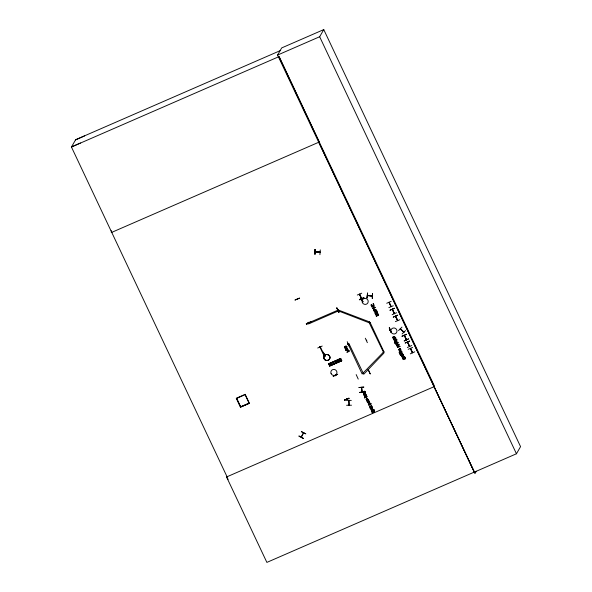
<?xml version="1.0" encoding="UTF-8"?>
<svg xmlns="http://www.w3.org/2000/svg" width="592" height="592" viewBox="0 0 592 592"><rect width="100%" height="100%" fill="white"/><g stroke="black" fill="none" stroke-linecap="round" stroke-linejoin="round"><path stroke-width="0.89" d="M395.375 341.961C396.1 340.052 397.632 342.472 395.745 342.472M395.404 341.762L395.493 342.324M400.222 352.24L401.25 351.485L401.435 352.41M371.14 304.917L371.554 304.517L371.458 304.932M399.252 352.366L399.252 352.765M400.214 353.861L400.096 354.549M375.498 313.827L375.728 313.212M377.422 313.338L377.015 312.746M346.579 405.268L351.507 405.217M405.113 358.323C404.388 357.198 404.921 356.761 405.431 358.167A0.836 0.807 29.9 0 1 405.342 358.626M347.378 351.174L347.704 350.19M362.112 392.111L361.564 387.279M371.909 411.447L371.983 412.054M402.789 358.552L403.019 357.908M392.385 309.135L394.42 313.679L394.339 313.153M395.678 316.224L397.75 320.376M406.46 339.749L404.403 335.375L406.526 339.712M409.605 346.416L407.518 342.043L409.671 346.379M410.737 348.806L410.33 348.407L412.365 352.825L410.515 348.34L412.646 352.566M399.578 352.321L399.874 353.217M400.392 354.194L400.651 354.83M396.374 343.915L396.359 344.337M376.357 315.292L376.734 316.084M400.799 354.157L400.384 354.164M315.27 249.395L314.944 254.279L315.011 249.424M314.966 254.22L314.996 249.424M315.617 251.667L315.129 251.992L315.277 251.637M315.699 251.755L320.028 252.236M320.08 252.303L319.539 252.148M320.265 249.905L319.909 254.678M361.749 299.804L361.179 299.863L361.69 299.559M366.707 340.104L366.396 340.237M400.177 328.974L400.466 329.27M403.922 332.156L400.303 328.804L403.744 332.378M346.409 347.667L345.069 348.562L346.357 347.963M364.554 392.503L364.79 392.052L365.316 393.295L363.547 394.065L364.687 392.614M373.67 310.622L373.981 309.786M369.815 402.856L370.148 403.411L368.35 404.24C368.801 404.44 369.822 401.739 369.763 403.085M376.949 311.762L376.808 310.992M377.023 311.592L376.889 311.089M366.692 396.462L366.67 395.915M366.744 396.24L366.981 396.832L364.568 397.891L365.012 397.04M367.077 297.902L367.521 293.084M367.114 297.917L367.588 293.04L367.114 297.857M361.631 387.375L361.927 392.03M372.501 293.61L372.294 298.516L372.472 293.669M401.842 352.284L401.872 351.907A0.881 0.851 29.9 0 0 401.494 351.374L399.622 351.892M402.686 354.075L402.715 353.698A0.881 0.851 29.9 0 0 402.331 353.165L400.466 353.676M372.975 409.753L372.953 409.235M396.1 339.793L396.004 340.193L396.929 339.741M370.792 403.811L370.607 403.337L370.688 404.055M346.623 347.704L346.564 347.104L346.357 347.593M365.012 392.681L364.909 393.11M402.804 355.614L402.752 356.399M364.472 391.948L359.536 392.437L364.45 392.067M364.443 392.045L359.536 392.437M401.583 352.048L401.346 352.499M365.708 394.642C365.486 396.078 363.296 394.923 364.753 394.235M372.22 411.462L372.523 412.298M403.145 358.338L403.441 359.181M367.639 402.101L367.898 401.65M364.761 396.559L364.879 396.181M365.123 396.381L366.108 395.87L366.485 396.381M401.583 355.925L401.339 355.378L402.982 354.786M368.513 399.977L368.742 400.555L368.631 400.199M372.76 409.686L371.495 410.915L373.996 409.782L371.495 410.915M395.301 339.556L395.752 340.304L395.73 339.593M394.834 337.492L394.797 336.885M400.769 350.242L400.592 350.671M348.977 405.128L348.799 400.769M348.954 405.076L349.095 404.81M401.065 353.883L402.094 353.269L402.382 353.787M401.827 355.814L401.887 356.095M377.659 313.568L377.489 312.509L376.401 312.539M375.15 313.575L375.432 313.027M395.116 341.954L394.812 341.969M399.963 352.233L399.659 352.247M400.037 352.011L399.977 352.521M373.959 409.842L373.004 409.694M346.838 347.793L346.66 347.645M398.623 349.746L400.392 348.977L400.074 348.533M374.928 310.193L374.285 310.674M324.801 354.282L324.401 354.438L324.786 354.327M347.852 344.144L348.251 343.974M361.631 299.67L361.268 299.796M361.808 299.7L361.224 299.789M366.781 340.407L366.441 340.563M371.058 404.077L371.051 403.507M301.454 437L303.592 432.937M400.421 354.105L400.51 354.756M396.943 342.161L397.025 341.636A0.881 0.851 29.9 0 0 396.64 341.103L394.975 341.517M373.611 310.245L373.848 309.875M375.165 310.326L374.921 310.704M393.125 337.418L393.192 337.714M308.203 322.973L308.558 323.92L338.298 310.978L338.683 310.038M349.088 343.908L363.725 374.285L383.912 353.084L369.223 322.803L369.6 321.833M394.605 337.277L394.546 337.003M394.871 337.433L394.361 337.884L393.784 337.455M365.16 396.322L365.086 396.707M367.728 401.835L367.758 402.427M323.794 355.207L324.016 355.681M402.826 358.227L403.13 357.812M405.143 358.264L404.765 358.619M391.016 306.626L388.877 302.327M391.194 306.486L389.122 302.334M391.12 306.641L389.077 302.312M397.521 320.479L395.434 316.217L397.336 320.094M397.676 320.531L397.38 320.109M406.534 339.601L406.282 339.882L404.277 335.338M406.304 339.697L406.119 339.32M409.679 346.268L409.398 346.527L409.412 345.994M412.572 352.714L412.395 352.218M308.676 322.64L308.425 322.921L308.425 322.292M308.587 322.81L308.462 322.307M359.411 294.18L361.423 298.612L361.697 298.353M361.623 298.509L359.721 294.083M346.831 398.86L346.364 398.69M403.219 358.182L403.108 358.597M303.4 438.324L299.034 435.956M303.496 432.745L301.232 436.933M298.923 436.163L303.296 438.517M376.061 315.099L376.564 314.581M277.581 55.063L281.681 47.922L323.765 29.6L520.56 446.634L516.453 453.775L474.377 472.098L277.581 55.063L319.658 36.741L323.765 29.6M315.21 251.852L320.094 252.133M319.991 252.074L315.129 251.755L315.662 251.837M236.637 398.401L240.596 406.8L236.637 398.401L245.095 394.672L249.025 403.13L240.596 406.8M295.068 300.055L299.574 298.079L295.097 299.981M297.68 299.345L297.251 299.175M245.192 394.383L249.387 403.27L240.463 407.155L236.267 398.261L245.229 394.316M240.463 407.155L249.387 403.27M306.456 324.187L310.933 322.277L306.456 324.187L306.301 323.846L310.815 321.9L310.933 322.277M308.447 322.736L308.247 322.477M309.009 323.58L308.676 323.158M337.928 309.853L338.247 309.853M370.141 322.337L369.223 322.803L338.343 310.889M317.712 348L322.203 346.046M338.89 312.295L336.826 307.84L338.868 312.31M319.613 346.683L319.983 346.89M319.924 346.468L319.843 346.875M323.321 352.092L325.334 356.606M324.416 354.112L324.727 353.979M361.727 293.195L357.287 295.038M363.91 297.894L359.44 299.811L363.91 297.887M359.618 294.631L363 301.846L360.743 297.428M363.828 297.591L359.359 299.515M362.815 301.92L360.75 297.465M367.403 295.319L372.257 295.993L367.454 295.408M372.19 296.155L367.358 295.63L367.514 295.282M335.124 360.883L336.175 363.103M336.33 360.387L337.403 362.57M347.23 341.68L349.302 346.172M337.44 359.869L338.491 362.089M344.633 346.934L346.068 346.66L346.054 346.009L346.313 346.557L346.823 346.335L346.631 347.4M338.646 359.374L339.712 361.557M346.031 346.72L345.809 346.113M346.283 346.616L346.024 346.068M347.8 343.922L348.229 343.797M346.172 347.016L345.047 347.497M339.46 359.018L340.533 361.201M347.904 344.152L348.17 343.9M346.527 347.164L346.927 346.69M383.253 352.344L362.156 374.003L348.222 344.285M328.597 363.74L340.711 358.449L328.671 363.947L328.516 363.606M373.367 303.918L373.848 304.954M371.983 306.93L374.373 305.849L373.567 306.619L374.077 307.699L375.032 307.241L375.15 307.611L372.79 308.639L373.833 307.766L373.323 306.686L372.131 307.248M328.619 363.74L329.714 366.182L341.762 360.669M333.222 376.268L337.714 374.27L333.252 376.201M373.323 306.686L373.833 307.766M347.674 350.841L347.896 351.5M372.79 308.639L375.15 307.611M347.867 351.559C350.242 351.419 347.46 349.517 347.689 351.174M335.597 375.173L335.834 375.557M335.686 375.247L335.583 375.839L335.538 375.276M374.351 311.947L376.164 309.631L374.477 312.206M376.223 315.876L376.556 316.269M377.696 315.159L378.362 315.003L378.177 313.901C379.561 316.158 377.659 315.381 376.682 314.959M376.86 316.187L376.408 315.588M377.533 315.773L377.37 315.284M365.301 338.217L367.366 342.672M386.724 303.267L391.186 301.321M388.855 307.648L393.28 305.768M390.002 310.193L394.494 308.217L390.017 310.245M392.474 309.202L394.235 313.242M356.177 374.588L358.227 379.095M392.141 314.7L396.573 312.746M344.485 400.007L349.043 398.386L344.566 400.303M346.401 398.697L346.786 399.052L346.683 398.549M393.28 317.157L397.757 315.129L393.258 317.083M346.401 400.362L351.3 400.414M348.947 398.172L344.455 400.066L348.962 398.209M349.199 405.076L348.984 400.325M389.78 330.047L390.276 330.077M389.825 330.269L390.232 330.099M389.728 330.181L390.202 329.922M395.397 321.619L399.874 319.71M358.974 387.553L363.895 387.087L358.996 387.516M389.188 327.85L391.216 332.334L389.395 327.768M361.594 387.908L361.845 391.741M370.163 373.9L368.128 369.386L370.215 373.841M383.202 352.432L384.119 351.966M394.59 336.67L394.331 336.804M393.377 338.691L393.073 337.943M362.896 392.045L362.711 392.385M398.534 330.573L401.975 327.095M363.532 392.289L364.369 391.926L364.391 391.208L364.62 391.815L364.391 391.208M395.086 337.743L395.345 338.284L395.885 338.01L395.486 338.587L396.026 338.306M400.362 328.701L403.877 332.053M364.369 391.926L364.147 391.319M395.545 339.135L394.057 340.082L395.101 339.231M395.33 338.89L394.257 339.12M363.547 394.065L365.345 393.236M364.753 392.111L365.16 391.534L364.62 391.815M394.605 341.11L397.069 340.037M395.426 341.628L396.403 341.207L396.647 341.614M394.442 342.435L394.797 343.168L394.857 342.635M395.619 343.39L397.424 342.561L395.759 343.686M364.568 397.891L367.018 396.773M365.197 397.21L364.872 396.825M365.16 396.758L365.442 397.106M402.131 333.962L405.55 330.565M397.528 342.916L395.796 343.626M397.713 342.413L398.179 342.62L397.831 342.812L398.016 342.28M397.528 343.76L397.121 343.811L397.861 344.144M402.064 336.382L406.526 334.436M367.084 398.46L366.063 399.267M396.781 345.846L396.958 346.098C398.283 344.529 399.504 347.445 397.439 347.238L399.977 346.468L398.867 346.616L398.394 345.476L399.171 344.759L396.781 345.846L398.113 345.595M397.047 344.921L396.914 344.921M397.158 343.752L397.595 344.685M367.736 398.897L366.537 400.266M397.439 347.238L397.587 347.548M398.394 345.476L399.171 344.759M404.425 335.893L404.432 335.272M367.898 399.43L368.424 399.755M368.239 400L367.01 401.265M399.829 346.157L399.94 346.527M399.681 348.266L400.059 348.422M404.181 340.837L408.658 338.824L404.277 341.059M399.215 349.909L399.26 351.049M399.807 349.546L400.51 349.48M370.252 403.633L370.451 404.181L370.252 403.633L370.237 404.218L368.853 405.18M405.209 343.049L409.694 341.022L405.239 342.975M370.237 404.218L369.97 403.796M400.281 351.907L401.25 351.485M399.363 352.899L399.911 353.158M370.437 404.773L370.829 404.306M401.457 351.433L401.494 351.374A0.881 0.851 29.9 0 1 401.842 351.974L401.857 352.129M407.422 342.006L409.449 346.364M407.57 342.553L407.577 341.939M369.793 406.593L371.228 406.319L371.214 405.668L372.087 406.349L371.428 406.882M401.087 353.75L402.094 353.269M400.495 355.23L400.836 355.037L400.207 354.689M371.191 406.378L370.969 405.779M371.436 406.275L371.184 405.727M371.672 406.771L372.087 406.349M372.028 408.968L371.021 409.768M401.879 355.54L402.405 355.267L402.353 356.295M407.333 347.504L411.803 345.491M403.307 355.681L403.322 356.073L403.226 355.422M403.781 356.162L404.033 356.71L404.58 356.428L404.173 357.006L404.721 356.724M408.184 349.339L412.639 347.4M404.025 357.309L402.804 357.59M374.018 410.87L373.596 410.448M372.146 412.224C372.242 412.994 373.426 412.58 372.553 412.239M373.929 410.323L374.477 411.122M404.884 357.139L405.224 357.642M410.308 353.838L414.77 351.789M474.377 472.098L318.777 142.228M476.301 471.254L474.947 473.615L434.121 386.665M369.238 402.456L369.364 402.242A0.784 0.762 29.9 0 0 369.401 401.739L369.245 401.398A0.777 0.755 29.9 0 0 368.823 401.102L368.217 401.169M372.087 408.487L372.213 408.273A0.784 0.762 29.9 0 0 372.213 407.836L372.183 407.599M345.772 349.088L345.647 349.295A0.777 0.755 29.9 0 0 345.647 349.739L345.891 350.272M367.373 402.257A0.777 0.755 29.9 0 1 367.41 401.761L367.536 401.546M370.385 407.585L370.259 407.792A0.777 0.755 29.9 0 0 370.222 408.295L370.385 408.635M364.85 396.24L365.486 395.663M405.261 358.745L405.379 358.567A0.836 0.807 29.9 0 0 405.461 358.108L405.365 357.775M371.828 408.295L371.702 407.466L370.71 407.747M346.039 349.28L345.994 349.968M376.357 315.247L376.83 314.863M394.842 341.91L394.738 342.546M373.678 305.539L372.997 306.079M365.686 395.33L365.937 394.982A0.784 0.762 29.9 0 0 365.974 394.479L365.819 394.139M364.235 394.154L363.984 394.501A0.777 0.755 29.9 0 0 363.947 394.997L364.013 395.175M394.487 341.858L395.012 341.451M402.789 356.34L402.109 356.658L401.62 356.051M403.344 331.994L403.803 332.171M375.713 311.133L375.483 311.755M375.58 311.288L376.172 310.904M402.183 354.29L402.264 353.439M367.765 401.798L368.18 401.494M347.119 349.887L347.26 349.11L346.379 349.088M404.891 358.967L405.298 358.685M374.381 411.81L373.611 412.069M393.103 336.907L392.866 337.255A0.755 0.725 29.9 0 0 392.881 337.662L393.369 338.358L393.739 338.15L393.347 337.832M372.065 411.092L372.56 410.796M375.935 311.348C375.091 312.717 377.711 311.214 376.32 311.229M374.07 310.09L374.144 310.637M401.62 352.669L401.221 352.965M373.515 305.716L372.183 306.227M394.561 337.388L393.983 337.188M397.891 344.855L397.498 345.136M400.747 350.908L400.355 351.189M400.629 350.605L400.014 349.805L400.414 349.754M374.159 411.536L372.93 410.952M365.715 395.271L365.316 395.56M369.142 402.53L368.535 402.893M345.869 349.006L346.268 348.725M370.474 407.503L371.302 407.104M372.405 305.879L373.263 305.457M399.459 352.011L399.859 351.729M400.303 353.794L400.703 353.513M374.795 310.793L375.15 310.082M377.259 313.486L375.602 313.886M377.378 313.812L375.802 314.382M400.592 352.751L401.376 352.44M402.22 354.231L401.161 354.223M365.286 396.196L366.211 395.9M346.098 349.25L346.727 348.932M347.156 349.828L346.527 350.146M368.92 402.294L368.157 402.619M371.761 408.325L371.006 408.65M405.194 358.782L404.765 358.981M374.107 412.039L374.462 411.684A0.836 0.807 29.9 0 0 374.544 411.233L374.1 410.389M397.728 344.973L397.284 345.21M374.277 309.986L374.011 310.6M374.499 310.593L374.699 309.949M375.898 311.407L376.357 311.17M347.215 350.19L346.572 350.471M371.828 408.687L371.376 408.931M365.249 395.826L366.041 395.53M373.944 309.845L374.736 309.616L375.121 310.141M375.809 311.103L376.771 311.052M336.744 307.914L338.868 312.347M375.846 313.175L376.29 312.916M75.51 139.927L84.508 135.931M80.438 143.012L71.44 147.001L227.076 476.812L226.588 477.026L228.135 479.298M280.623 50.461L75.635 139.719L71.44 147.001L278.973 56.64L434.609 386.45L226.558 476.967L266.874 562.4L474.407 472.039M111.244 232.589L319.266 142.021L279.143 56.566M308.151 323.062L338.321 310.008M373.219 303.792L372.805 304.014L373.456 304.606M348.17 344.374L349.036 343.996M346.209 346.956L344.796 347.526L344.344 346.956M347.008 348.029L345.21 348.858L345.106 348.503M328.878 364.391L328.723 364.05L340.94 359.1M340.807 358.819L328.715 364.036M329.352 365.412L341.532 360.276L329.374 365.456M329.552 365.841L341.739 360.706L329.566 365.871L341.739 360.706L340.615 358.404M395.123 337.684L395.093 338.395L394.257 338.757M395.271 338.631L393.983 339.194M406.423 334.206L401.953 336.13M394.057 340.082L395.101 339.586M394.435 340.874L395.789 340.245M394.797 343.168L394.768 342.487M396.951 343.493L397.336 344.847M398.483 349.45L399.733 348.903L399.763 348.296M401.302 355.437L403.189 354.971M403.811 356.103L403.788 356.813L402.952 357.183M403.966 357.05L402.671 357.62M403.448 359.625L403.877 359.396L403.478 359.122M362.911 391.86L362.852 392.585L363.562 392.585M364.406 391.867L363.17 392.4L362.926 391.985M364.65 391.756L365.16 391.534M364.546 392.163L363.259 392.725M365.405 397.165L366.441 396.67M366.026 399.326L367.573 398.712M366.5 400.325L367.787 399.733M366.973 401.324L368.772 400.495M368.816 405.239L370.377 404.514M371.369 406.615L370.074 407.185M370.355 407.104L371.332 406.674M370.984 409.827L372.028 409.324M373.959 410.263L373.559 410.508M372.531 412.742L372.945 412.491M391.216 332.334L389.381 327.768M393.658 338.461L394.287 338.698M402.59 357.287L402.982 357.124M376.697 313.775L375.698 313.96M376.105 312.657L376.941 312.369M367.055 398.882L367.654 398.867M367.521 399.881L368.039 399.711M376.26 312.976L376.727 312.754M395.064 339.645L395.523 339.475M374.107 309.764L375.069 310.016M374.669 310.815L374.166 310.978M396.411 342.627L395.804 342.812M401.258 352.906L400.828 353.076M367.055 398.52L367.662 398.394M346.239 348.784L347.06 348.636A0.777 0.755 29.9 0 1 347.482 348.94L347.541 349.162M364.576 393.983L365.027 393.806M370.844 407.281L371.672 407.133M368.779 402.76L368.143 402.937M371.621 408.791L370.807 408.939M374.24 310.045L374.669 309.882M400.384 351.13L399.748 351.293M376.527 314.641L377.615 315.114M401.961 354.379L401.376 354.445M347.815 350.175L348.214 350.042M365.205 395.197L364.539 395.249M371.14 408.643L371.968 407.821M372.412 411.262L372.79 411.285M403.226 357.797L403.685 357.686M404.943 358.515L403.648 357.746M374.018 411.64L372.731 410.863M393.273 337.225L393.872 337.662M396.203 342.701L395.227 342.346M401.05 352.98L400.074 352.625M401.894 354.763L400.858 354.245M395.227 339.231L395.996 339.549M394.146 339.112L393.369 338.446M337.973 310.186L338.298 310.978M346.453 348.703L347.023 348.695A0.777 0.755 29.9 0 1 347.445 348.999M372.649 305.775L371.746 305.694L371.495 304.873M372.745 306.123L371.954 306.182M397.321 345.151L396.307 344.781M376.179 311.873L375.779 311.732M363.355 392.318L362.97 392.141M374.003 412.025L372.583 411.166L372.405 412.076M402.39 356.591L401.931 356.525M376.727 314.574L377.444 314.826M402.76 355.163L403.189 355.481M371.302 407.488L371.894 407.77M346.564 350.087L346.105 349.99M368.328 402.545L367.728 402.264M365.834 395.604L366.211 395.552M348 350.109L348.629 350.301M376.29 310.926L376.675 310.985M374.344 310.911L373.774 310.689M395.996 342.405L395.426 342.043M372.294 408.939L372.923 409.294M346.601 350.412L346.202 350.442M368.365 402.871L367.469 402.375M364.99 393.865L365.397 393.843A0.777 0.755 29.9 0 1 365.782 394.198L365.945 394.538A0.784 0.762 29.9 0 1 365.9 395.042M320.198 347.682L320.02 347.215M344.951 347.46L344.47 347.23M399.933 350.915L399.474 350.76M397.306 343.449L397.972 343.76M376.046 314.322L375.202 313.693M399.97 351.241L399.289 350.989M400.199 349.805L400.614 349.983M372.768 410.804L371.872 411.507L372.242 412.461M393.562 336.811L392.91 337.144A0.755 0.725 29.9 0 0 392.918 337.603L392.984 337.773M393.362 336.855L393.954 337.248M346.831 348.977L347.326 349.384M375.639 311.947L376.061 312.184M402.242 356.273L401.872 355.896M346.416 350.412L345.928 350.212M364.147 395.286L364.753 395.619M371.458 407.155L371.635 407.192A0.777 0.755 29.9 0 1 372.057 407.496M400.325 349.502L400.828 349.813M396.943 344.862L396.462 344.477M393.895 339.135L393.473 338.794M402.59 357.561L402.101 357.05M404.676 358.915L403.596 358.108M377.111 312.435L377.585 312.702M394.22 313.693L392.193 309.35M308.817 323.254L308.98 323.595M400.251 352.181L400.621 352.691M366.174 395.611L366.692 396.137M338.631 310.127L369.549 321.922M371.983 306.123L371.443 305.709M369.882 407.096L369.719 406.504M373.537 411.958L372.945 411.336M404.639 357.472L405.113 358.138M369.793 407.052L369.504 406.615M403.848 357.834L404.395 358.434M348.399 350.516L348.806 351.152M404.321 358.833L403.825 358.278M403.219 354.911L403.455 355.363M364.406 395.249L364.25 394.783M395.375 342.657L395.167 342.183M348.666 350.242L348.947 350.753M367.654 402.738L367.41 402.197A0.777 0.755 29.9 0 1 367.447 401.702M370.503 408.769L370.252 408.236A0.777 0.755 29.9 0 1 370.296 407.733M373.826 310.844L373.633 310.304M396.581 344.766L396.388 344.278M402.264 357.479L402.316 356.939M373.5 304.044L373.811 304.725M399.807 353.047L399.548 352.514M403.159 359.344L402.826 358.493M376.29 316.091L376.135 315.714M402.464 357.242L402.338 356.769M348.777 350.36L349.221 351.345L346.868 352.373L347.504 351.352M393.31 337.891L393.177 337.499M394.62 336.611L394.849 337.233M365.597 394.309L365.678 394.701M403.315 355.015L403.352 355.992M401.184 354.379L401.095 353.964M371.228 305.265L371.406 305.768M395.967 339.371L396.063 339.852M400.651 349.924L400.732 350.301M399.356 350.716L399.245 350.331M400.318 355L400.096 354.312M396.27 344.84L396.092 344.233M403.026 359.166L402.826 358.73M319.658 36.741L516.453 453.775M399.652 349.62L400.192 350.901M370.089 322.425L384.067 352.055M329.848 363.207L330.891 365.427M297.406 299.108L297.591 299.515M308.824 323.713L308.617 323.38M347.474 351.411L347.371 350.908M399.334 352.958L399.252 352.529M394.479 342.687L394.405 342.25M396.166 344.648L396.063 343.922M371.288 305.561L371.177 304.858M344.374 347.178L344.559 346.845M402.641 355.163L402.775 355.674M369.371 401.798L369.208 401.457A0.777 0.755 29.9 0 0 368.786 401.161M347.578 349.102L347.608 349.339A0.784 0.762 29.9 0 1 347.563 349.842M400.947 349.902L401.006 350.323M402.368 355.326L402.545 355.888M375.232 313.938L375.187 313.516M373.493 304.547L373.515 304.762A0.747 0.718 29.9 0 1 373.463 305.235M401.665 356.325L401.613 355.866M111.17 230.636L111.733 232.382M347.593 349.184A0.777 0.755 29.9 0 1 347.556 349.687M372.176 407.74A0.777 0.755 29.9 0 1 372.131 408.243M363.984 394.938A0.777 0.755 29.9 0 1 364.021 394.442M301.365 431.642L305.82 433.847L301.38 431.627M306.33 323.787L310.807 321.878L306.33 323.787M320.627 347.585L320.235 347.763L323.772 355.126L324.164 354.948L320.627 347.585M391.142 332.186A3.101 3.004 29.9 0 0 396.448 332.771A3.101 3.004 29.9 0 0 394.176 327.968A3.101 3.004 29.9 0 0 391.142 332.186M362.363 302.608A3.101 3.004 29.9 0 0 367.669 303.193A3.101 3.004 29.9 0 0 365.405 298.39A3.101 3.004 29.9 0 0 362.363 302.608M324.053 358.715A3.101 3.004 29.9 0 0 329.367 359.292A3.093 2.997 29.9 0 0 327.124 354.453A3.101 3.004 29.9 0 0 324.068 358.685A3.101 3.004 29.9 0 0 329.381 359.27A3.101 3.004 29.9 0 0 327.117 354.46A3.093 2.997 29.9 0 0 324.09 358.663A3.093 2.997 29.9 0 0 329.381 359.248A3.101 3.004 29.9 0 0 327.095 354.49A3.101 3.004 29.9 0 0 324.053 358.715M331.106 373.648A3.101 3.004 29.9 0 0 336.411 374.233A3.101 3.004 29.9 0 0 334.147 369.43A3.101 3.004 29.9 0 0 331.106 373.648"/></g></svg>
